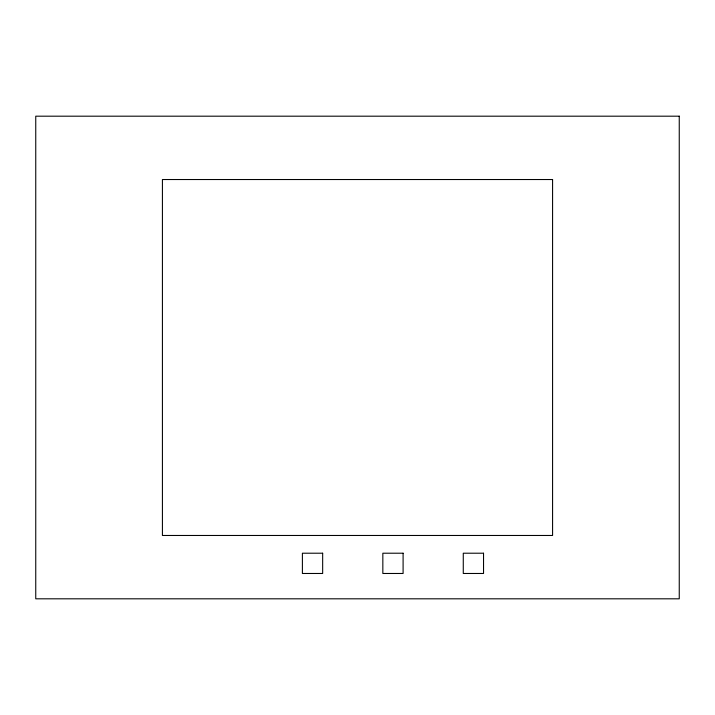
<?xml version="1.0" encoding="UTF-8"?>
<svg xmlns="http://www.w3.org/2000/svg" width="715" height="715" viewBox="0 0 715 715"><rect width="100%" height="100%" fill="white"/><g stroke="black" fill="none" stroke-linecap="round" stroke-linejoin="round"><path stroke-width="1.07" d="M679.25 116.188L35.75 116.188L35.75 598.812L679.25 598.812L679.25 116.188M552.579 179.528L162.421 179.528L162.421 535.472L552.579 535.472L552.579 179.528M322.662 553.213L302.4 553.213L302.4 573.475L322.662 573.475L322.662 553.213M403.099 553.213L382.838 553.213L382.838 573.475L403.099 573.475L403.099 553.213M483.537 553.213L463.275 553.213L463.275 573.475L483.537 573.475L483.537 553.213"/></g></svg>
